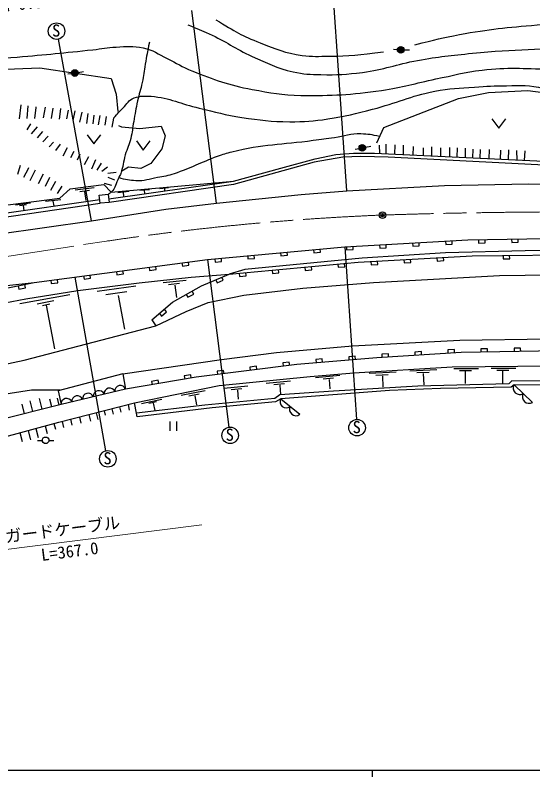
# Model space of a CAD drawing. Units: millimetres at full size, sheet at 1:1000; details may follow other scales. Extents: x 40000 to 680000, y 20000 to 380000.
# Drawn here: x 214028 to 292270, y 204000 to 319200 of the extents above; entities that cross this region are included whole.
import ezdxf
from ezdxf.enums import TextEntityAlignment as Align

# ---------------------------------------------------------------- set-up
doc = ezdxf.new("R2010")
doc.units = ezdxf.units.MM
doc.header["$LTSCALE"] = 1000
doc.header["$PDMODE"] = 32
doc.header["$PDSIZE"] = 500
doc.linetypes.add('CHAIN', pattern=[18.5, 12, -1.5, 3.5, -1.5])
for name, color, linetype, lineweight in [('M-BGD', 7, 'Continuous', 25), ('M-BMK', 2, 'CHAIN', 13), ('M-BMK-SRVR', 3, 'Continuous', 25), ('M-STR-HTXT', 7, 'Continuous', 13), ('M-TTL-BAND', 7, 'Continuous', 25)]:
    doc.layers.add(name, color=color, linetype=linetype, lineweight=lineweight)
doc.styles.add('ＭＳ ゴシック', font='')
doc.styles.get('ＭＳ ゴシック').set_extended_font_data('MS Gothic')

msp = doc.modelspace()

# ---------------------------------------------------------------- hatches: boundary and pattern name
at = {"layer": 'M-BGD'}
for points in [[(272802, 313990, 0.94231), (271805, 314026, 0.02389), (271802, 313979, 0.41421), (272302, 313479, 0.41421)], [(223543, 310561, 0.94231), (222557, 310409, 0.02389), (222563, 310362, 0.41421), (223148, 309965, 0.41421)], [(266986, 299251, 0.94231), (266005, 299065, 0.02389), (266014, 299018, 1)]]:
    msp.add_hatch(color=256, dxfattribs=at).paths.add_polyline_path(points)

# ---------------------------------------------------------------- linework, layer by layer
for p, q in [((264151, 292624), (262206, 321096)), ((244451, 290772), (240724, 319904)), ((225570, 288119), (220573, 315579)), ((271207, 314048), (271805, 314026)), ((272802, 313990), (273634, 313960)), ((210939, 310983), (217732, 311220)), ((217732, 311220), (228514, 309640)), ((221965, 310318), (222557, 310409)), ((223543, 310561), (224366, 310687)), ((228514, 309640), (229264, 307270)), ((285558, 307504), (291508, 307807)), ((291508, 307807), (296072, 307228)), ((229264, 307270), (229550, 304637)), ((269760, 302212), (281055, 306596)), ((281055, 306596), (285558, 307504)), ((214879, 305646), (214614, 303516)), ((215948, 305474), (215760, 303563)), ((217165, 305334), (217165, 305248)), ((218530, 305302), (218257, 303703)), ((217165, 305248), (216938, 303563)), ((219708, 305139), (219466, 303586)), ((220863, 305022), (220660, 303500)), ((220894, 305107), (220863, 305022)), ((222033, 304858), (221799, 303524)), ((223024, 304749), (222719, 303251)), ((224100, 304554), (223726, 303001)), ((225013, 304327), (224795, 302822)), ((225934, 304078), (225754, 302775)), ((226799, 304015), (226558, 302642)), ((227790, 303875), (227564, 302564)), ((228882, 303649), (228617, 302268)), ((286103, 303512), (287153, 302112)), ((287153, 302112), (288203, 303512)), ((216345, 302747), (215772, 301881)), ((217328, 302337), (216415, 301261)), ((229659, 302531), (230081, 302303)), ((230081, 302303), (232872, 302075)), ((232872, 302075), (236066, 302426)), ((236066, 302426), (236716, 300951)), ((268694, 299921), (269760, 302212)), ((218171, 301635), (217328, 300676)), ((219025, 300898), (218206, 300044)), ((224878, 301130), (225928, 299730)), ((225928, 299730), (226978, 301130)), ((236716, 300951), (236207, 298985)), ((219832, 300020), (219142, 299271)), ((220815, 299693), (220125, 298721)), ((232343, 300182), (233393, 298782)), ((233393, 298782), (234443, 300182)), ((269060, 299547), (269084, 298278)), ((270082, 299711), (270050, 298233)), ((271401, 299578), (271362, 298171)), ((272664, 299555), (272697, 298108)), ((221857, 299131), (221201, 297891)), ((222910, 298604), (222372, 297610)), ((236207, 298985), (234504, 296791)), ((265417, 298953), (266005, 299065)), ((266986, 299251), (267804, 299406)), ((274201, 299320), (274140, 298040)), ((275720, 299138), (275690, 297966)), ((276960, 299315), (276939, 297907)), ((278318, 299163), (278341, 297841)), ((279664, 299210), (279664, 297779)), ((280846, 299128), (280799, 297725)), ((282028, 299081), (282064, 297666)), ((283198, 298941), (283140, 297615)), ((284298, 298906), (284276, 297561)), ((285690, 298882), (285632, 297497)), ((287375, 298765), (287366, 297415)), ((288592, 298859), (288570, 297358)), ((289821, 298742), (289844, 297298)), ((291050, 298672), (290981, 297245)), ((223799, 298207), (223366, 297282)), ((225110, 297797), (224455, 296592)), ((226163, 297329), (225578, 295901)), ((254179, 296066), (259375, 297453)), ((263557, 297713), (259204, 296964)), ((259375, 297453), (262499, 298120)), ((262499, 298120), (265167, 298331)), ((266272, 297842), (263557, 297713)), ((265167, 298331), (268345, 298313)), ((270412, 297722), (266272, 297842)), ((268345, 298313), (316695, 296031)), ((296128, 296436), (270412, 297722)), ((214783, 296448), (214362, 295122)), ((216016, 296097), (215961, 295980)), ((227029, 296814), (226374, 295772)), ((227977, 296229), (227123, 295550)), ((231134, 296212), (230168, 295632)), ((232994, 296019), (231134, 296212)), ((234504, 296791), (232994, 296019)), ((247030, 294110), (254179, 296066)), ((259204, 296964), (247042, 293604)), ((215961, 295980), (215290, 294630)), ((217022, 295746), (216250, 294162)), ((218241, 295138), (217516, 293710)), ((229264, 295386), (228024, 295258)), ((219224, 294635), (218557, 293289)), ((220125, 294062), (219341, 292681)), ((229089, 294240), (228082, 294672)), ((228167, 291430), (247030, 294110)), ((228515, 292427), (247030, 294110)), ((221050, 293348), (220371, 292224)), ((220790, 291528), (222353, 292949)), ((222353, 292949), (227404, 293609)), ((225973, 293103), (223094, 292737)), ((223812, 292550), (225247, 292729)), ((227404, 293609), (228515, 292427)), ((228621, 293444), (227521, 293760)), ((247042, 293604), (228225, 290886)), ((232886, 292731), (234316, 292861)), ((233503, 292741), (233570, 292242)), ((235886, 292999), (237192, 293142)), ((236572, 293035), (236609, 292670)), ((257255, 292062), (264151, 292624)), ((264151, 292624), (278917, 293445)), ((278917, 293445), (291626, 293702)), ((291626, 293702), (307750, 293394)), ((196959, 288486), (220790, 291528)), ((224522, 292511), (224701, 291161)), ((226731, 291958), (228093, 292127)), ((226890, 290758), (226731, 291958)), ((228093, 292127), (228225, 290886)), ((229523, 292398), (231198, 292569)), ((230356, 292407), (230419, 291818)), ((244451, 290772), (257255, 292062)), ((226820, 291287), (194440, 286588)), ((195080, 286191), (226890, 290758)), ((214059, 290507), (216343, 290797)), ((214651, 290413), (215747, 290575)), ((215218, 290423), (215324, 289681)), ((218594, 291050), (220942, 291320)), ((219725, 291086), (219844, 290384)), ((228225, 290886), (226890, 290758)), ((236804, 289839), (244451, 290772)), ((225570, 288119), (236804, 289839)), ((208953, 285760), (225570, 288119)), ((274092, 284746), (274119, 284247)), ((275118, 284302), (275090, 284801)), ((279084, 285021), (279111, 284522)), ((279111, 284522), (280110, 284577)), ((280110, 284577), (280082, 285076)), ((284079, 285238), (284089, 284738)), ((284089, 284738), (285088, 284758)), ((285088, 284758), (285078, 285258)), ((289078, 285338), (289088, 284838)), ((289088, 284838), (290087, 284858)), ((290087, 284858), (290077, 285358)), ((259127, 283746), (259173, 283248)), ((260169, 283340), (260123, 283838)), ((263846, 284182), (265622, 258051)), ((264107, 284197), (264134, 283697)), ((264134, 283697), (265133, 283752)), ((265133, 283752), (265105, 284252)), ((269099, 284471), (269127, 283972)), ((269127, 283972), (270125, 284027)), ((270125, 284027), (270098, 284526)), ((274119, 284247), (275118, 284302)), ((291115, 283583), (279064, 283242)), ((299119, 283671), (291115, 283583)), ((243085, 282263), (246333, 256886)), ((244191, 282366), (244237, 281868)), ((245233, 281960), (245187, 282458)), ((266482, 282444), (248756, 280754)), ((249170, 282826), (249216, 282328)), ((249216, 282328), (250211, 282420)), ((250211, 282420), (250165, 282918)), ((254148, 283286), (254194, 282788)), ((254194, 282788), (255190, 282880)), ((255190, 282880), (255144, 283378)), ((259173, 283248), (260169, 283340)), ((279064, 283242), (266482, 282444)), ((273816, 281796), (273789, 282296)), ((277782, 282519), (277810, 282020)), ((278809, 282076), (278781, 282575)), ((287774, 282863), (287779, 282363)), ((287779, 282363), (288779, 282373)), ((288779, 282373), (288774, 282873)), ((235331, 280724), (235265, 281220)), ((239230, 281749), (239296, 281253)), ((239296, 281253), (240287, 281386)), ((240287, 281386), (240221, 281881)), ((244237, 281868), (245233, 281960)), ((257836, 281105), (257882, 280607)), ((258878, 280700), (258831, 281198)), ((262814, 281568), (262860, 281070)), ((262860, 281070), (263856, 281163)), ((263856, 281163), (263810, 281660)), ((267798, 281961), (267826, 281462)), ((267826, 281462), (268824, 281517)), ((268824, 281517), (268796, 282017)), ((272790, 282240), (272818, 281741)), ((272818, 281741), (273816, 281796)), ((277810, 282020), (278809, 282076)), ((229318, 280426), (229384, 279930)), ((229384, 279930), (230375, 280062)), ((230375, 280062), (230309, 280558)), ((234274, 281087), (234340, 280592)), ((234340, 280592), (235331, 280724)), ((240628, 279564), (246385, 280041)), ((248756, 280754), (246385, 280041)), ((247879, 280180), (247925, 279682)), ((248921, 279774), (248874, 280272)), ((252857, 280642), (252903, 280145)), ((252903, 280145), (253899, 280237)), ((253899, 280237), (253853, 280735)), ((257882, 280607), (258878, 280700)), ((287234, 279814), (300939, 280051)), ((219406, 279103), (219472, 278607)), ((220463, 278739), (220397, 279235)), ((223046, 279589), (227688, 253296)), ((224362, 279764), (224428, 279269)), ((224428, 279269), (225419, 279401)), ((225419, 279401), (225353, 279896)), ((232781, 278721), (240628, 279564)), ((236388, 278768), (239863, 279130)), ((244361, 279188), (244555, 278728)), ((244555, 278728), (245476, 279116)), ((245476, 279116), (245282, 279577)), ((247925, 279682), (248921, 279774)), ((268168, 278778), (287234, 279814)), ((212743, 278325), (216909, 278769)), ((214477, 278276), (214577, 277786)), ((214577, 277786), (215557, 277985)), ((215557, 277985), (215457, 278475)), ((219472, 278607), (220463, 278739)), ((223493, 277575), (232781, 278721)), ((232269, 278218), (226406, 277428)), ((237195, 278487), (238869, 278686)), ((238167, 278370), (238389, 276497)), ((248613, 276864), (257504, 277935)), ((257504, 277935), (268168, 278778)), ((222298, 276927), (214742, 275558)), ((215626, 276311), (223493, 277575)), ((227740, 276954), (230882, 277410)), ((229601, 276813), (230531, 271688)), ((239894, 276962), (240143, 276528)), ((240143, 276528), (241010, 277025)), ((241010, 277025), (240762, 277459)), ((243201, 275729), (248613, 276864)), ((208818, 275041), (215626, 276311)), ((217348, 275558), (219882, 276026)), ((218157, 275274), (219262, 275519)), ((218723, 275359), (219980, 268737)), ((239878, 274372), (243201, 275729)), ((235304, 272199), (239878, 274372)), ((236161, 273698), (236921, 274348)), ((236921, 274348), (236596, 274728)), ((234695, 273104), (235304, 272199)), ((235836, 274078), (236161, 273698)), ((215394, 266998), (235304, 272199)), ((265000, 269170), (281239, 270068)), ((281239, 270068), (294825, 270266)), ((253504, 268186), (265000, 269170)), ((280415, 268628), (279417, 268565)), ((279417, 268565), (279448, 268066)), ((280446, 268129), (280415, 268628)), ((285435, 268760), (284435, 268743)), ((284435, 268743), (284444, 268243)), ((285444, 268260), (285435, 268760)), ((290434, 268847), (289434, 268829)), ((289434, 268829), (289443, 268329)), ((290443, 268347), (290434, 268847)), ((245210, 267106), (253504, 268186)), ((265439, 267618), (264442, 267534)), ((264442, 267534), (264484, 267036)), ((265481, 267120), (265439, 267618)), ((270435, 268001), (269436, 267939)), ((269436, 267939), (269468, 267440)), ((270466, 267502), (270435, 268001)), ((275425, 268315), (274427, 268252)), ((274427, 268252), (274458, 267753)), ((275456, 267816), (275425, 268315)), ((183382, 260525), (215394, 266998)), ((230296, 264929), (245210, 267106)), ((255458, 266731), (254466, 266606)), ((254466, 266606), (254529, 266110)), ((255521, 266235), (255458, 266731)), ((260456, 267198), (259460, 267114)), ((259460, 267114), (259502, 266616)), ((260498, 266700), (260456, 267198)), ((280095, 266006), (295116, 266168)), ((245537, 265476), (244545, 265350)), ((244545, 265350), (244608, 264854)), ((245600, 264980), (245537, 265476)), ((250498, 266104), (249506, 265978)), ((249506, 265978), (249568, 265482)), ((250560, 265607), (250498, 266104)), ((258599, 264531), (265234, 265128)), ((265234, 265128), (280095, 266006)), ((267522, 265040), (271602, 265243)), ((273705, 265406), (277785, 265608)), ((274735, 265133), (276592, 265218)), ((275726, 265016), (275796, 263307)), ((280332, 265744), (284061, 265752)), ((281175, 265456), (283008, 265448)), ((282041, 265300), (282033, 263466)), ((285995, 265805), (289724, 265813)), ((286837, 265517), (288670, 265509)), ((287703, 265361), (287695, 263527)), ((230296, 264929), (220498, 262386)), ((230296, 264929), (230717, 262635)), ((235631, 263976), (234645, 263809)), ((235715, 263483), (235631, 263976)), ((240561, 264813), (239575, 264646)), ((239575, 264646), (239658, 264153)), ((240644, 264320), (240561, 264813)), ((244851, 263167), (258599, 264531)), ((251971, 263518), (255627, 263897)), ((259425, 264377), (263082, 264756)), ((260570, 264189), (262168, 264342)), ((261495, 264101), (261604, 262703)), ((268552, 264767), (270408, 264853)), ((269542, 264650), (269613, 262942)), ((289129, 263879), (288638, 263423)), ((295065, 263847), (289129, 263879)), ((232041, 260546), (244851, 263167)), ((234645, 263809), (234729, 263316)), ((245549, 262776), (249206, 263155)), ((246695, 262588), (248293, 262741)), ((253116, 263330), (254714, 263483)), ((254041, 263242), (254150, 261844)), ((274905, 263080), (262157, 262339)), ((278306, 262713), (270606, 262409)), ((288638, 263423), (274905, 263080)), ((289008, 262946), (278306, 262713)), ((289445, 263305), (289008, 262946)), ((295155, 263221), (289445, 263305)), ((289445, 263305), (292217, 260641)), ((216475, 262476), (211595, 261703)), ((220843, 262475), (216475, 262476)), ((220498, 262386), (220950, 260295)), ((230717, 262635), (220950, 260295)), ((239116, 261720), (242720, 262446)), ((240274, 261642), (241850, 261947)), ((241203, 261642), (241444, 260261)), ((247619, 262499), (247729, 261102)), ((254030, 261759), (253275, 261198)), ((262157, 262339), (254030, 261759)), ((270606, 262409), (254169, 261182)), ((215419, 258927), (215060, 260381)), ((216698, 259243), (216298, 260859)), ((218086, 259587), (217681, 261223)), ((219566, 259953), (219273, 261140)), ((220659, 260223), (220396, 261286)), ((220604, 257628), (232041, 260546)), ((232369, 259009), (232041, 260546)), ((233111, 260472), (236189, 261139)), ((234209, 260516), (235405, 260756)), ((234895, 260527), (235134, 259429)), ((253275, 261198), (242704, 260215)), ((253396, 260698), (243821, 259804)), ((254169, 261182), (253396, 260698)), ((254169, 261182), (257031, 258830)), ((220950, 260295), (205710, 256526)), ((227454, 259376), (227624, 258710)), ((228641, 259679), (228852, 258851)), ((229784, 259970), (229993, 259149)), ((231101, 260306), (231266, 259454)), ((242704, 260215), (232369, 259009)), ((243821, 259804), (232462, 258452)), ((222367, 258078), (222599, 257166)), ((223719, 258423), (223955, 257499)), ((225179, 258795), (225429, 257815)), ((226264, 259072), (226530, 258030)), ((232462, 258452), (232369, 259009)), ((209111, 254547), (220604, 257628)), ((218538, 257074), (218835, 255912)), ((219877, 257433), (220098, 256563)), ((221104, 257755), (221340, 256832)), ((237397, 257722), (237397, 256322)), ((238447, 256322), (238447, 257722)), ((214732, 256054), (215087, 254729)), ((215965, 256384), (216306, 255111)), ((215965, 256384), (216347, 254957)), ((217159, 256704), (217508, 255334)), ((217385, 254872), (218126, 254875)), ((219125, 254878), (219882, 254880))]:
    msp.add_line(p, q, dxfattribs=at)
for points in [[(198450, 274385), (208432, 277050), (216909, 278769), (243085, 282263), (263846, 284182), (282441, 285206), (294369, 285443), (342895, 283864), (474209, 277318), (565226, 271515)], [(246385, 280041), (265896, 281854), (283085, 282815), (301404, 283000), (342857, 281416), (417903, 277589), (515019, 272439), (565133, 269572)], [(234695, 273104), (237824, 275777), (242177, 278269), (246385, 280041)], [(400799, 260339), (395832, 263551), (391847, 264464), (382410, 265063), (307279, 268297), (298985, 268494), (281443, 268191), (268715, 267393), (256585, 266370), (241392, 264447), (230717, 262635)]]:
    msp.add_lwpolyline(points, dxfattribs=at)
for centre, radius in [((220275, 316793), 1250), ((272302, 313979), 500), ((223055, 310456), 500), ((266501, 299129), 500), ((265711, 256804), 1250), ((246516, 255649), 1250), ((218626, 254896), 500), ((228032, 252095), 1250)]:
    msp.add_circle(centre, radius, dxfattribs=at)
for centre, radius, start, end in [((228297, 261961), 842, 19.75017, 187.19975), ((229925, 262351), 842, 19.75017, 187.19975), ((290305, 262813), 991, 150.21484, 302.08179), ((223413, 260790), 842, 19.75017, 187.19975), ((225041, 261180), 842, 19.75017, 187.19975), ((226669, 261571), 842, 19.75017, 187.19975), ((291691, 261481), 991, 150.21484, 302.08179), ((221785, 260400), 842, 19.75017, 187.19975), ((255009, 260746), 947, 152.58565, 308.58475), ((256440, 259570), 947, 152.58565, 308.58475)]:
    msp.add_arc(centre, radius, start, end, dxfattribs=at)
for points, knots in [([(274451, 314723), (277620, 315551), (278550, 315743), (281205, 316263), (285737, 317150), (288336, 317326), (292935, 317744), (295535, 317980), (297016, 317803), (299607, 318119), (301058, 318296), (301875, 318441), (303276, 318856), (305039, 319379), (305680, 319762), (307576, 320770)], [0, 0, 0, 0, 1, 1, 1, 2, 2, 2, 3, 3, 3, 4, 4, 4, 5, 5, 5, 5]), ([(244356, 318514), (247333, 316722), (248306, 316100), (251051, 315019), (253455, 314072), (254831, 313490), (257389, 313123), (258971, 312896), (259880, 313004), (261477, 313005), (264704, 313006), (265842, 313215), (269712, 313656)], [0, 0, 0, 0, 1, 1, 1, 2, 2, 2, 3, 3, 3, 4, 4, 4, 4]), ([(240132, 317737), (241665, 317147), (242091, 316952), (243327, 316403), (245952, 315234), (247214, 314150), (249839, 312980), (252199, 311928), (253504, 311202), (256025, 310637), (257643, 310274), (258592, 310249), (260250, 310216), (262698, 310167), (264081, 310251), (266511, 310557), (269824, 310975), (271583, 311758), (274866, 312365), (278076, 312959), (279909, 313081), (283151, 313454), (289690, 314204), (293467, 313710), (299937, 314915), (301846, 315270), (302859, 315719), (304755, 316139), (306794, 316591), (307960, 316830), (310047, 316890), (311040, 316918), (311694, 317071), (312575, 316613), (313701, 316029), (313843, 315092), (314708, 314165), (316441, 312306), (317416, 311261), (319289, 309544), (320482, 308450), (320893, 308083), (322409, 306819)], [0, 0, 0, 0, 1, 1, 1, 2, 2, 2, 3, 3, 3, 4, 4, 4, 5, 5, 5, 6, 6, 6, 7, 7, 7, 8, 8, 8, 9, 9, 9, 10, 10, 10, 11, 11, 11, 12, 12, 12, 13, 13, 13, 14, 14, 14, 14]), ([(195400, 312720), (201182, 312499), (202791, 312373), (207525, 312523), (210181, 312607), (211670, 312658), (214318, 312878), (218797, 313251), (221302, 313511), (225772, 313984), (227146, 314130), (227908, 314297), (229287, 314379), (230889, 314475), (231824, 314594), (233394, 314261), (234898, 313941), (235605, 313328), (236992, 312665), (238470, 311960), (239218, 311389), (240740, 310785), (244198, 309414), (246182, 308649), (249841, 307979), (252693, 307456), (254310, 307111), (257210, 307073), (261985, 307009), (264685, 307151), (269414, 307823), (272661, 308284), (274414, 308912), (277629, 309561), (280354, 310111), (281859, 310569), (284619, 310904), (288540, 311379), (290780, 311112), (294730, 311062), (296952, 311033), (298204, 311067), (300417, 310864), (301161, 310796), (301559, 310600), (302304, 310557), (305207, 310389), (306849, 310640), (309747, 310399), (310627, 310326), (311127, 310197), (311941, 309855), (313640, 309140), (314250, 308141), (315732, 307046), (317362, 305843), (318179, 305025), (319910, 303974), (321701, 302888), (322818, 302484), (324667, 301499), (325572, 301017), (325860, 300865), (326980, 300257)], [0, 0, 0, 0, 1, 1, 1, 2, 2, 2, 3, 3, 3, 4, 4, 4, 5, 5, 5, 6, 6, 6, 7, 7, 7, 8, 8, 8, 9, 9, 9, 10, 10, 10, 11, 11, 11, 12, 12, 12, 13, 13, 13, 14, 14, 14, 15, 15, 15, 16, 16, 16, 17, 17, 17, 18, 18, 18, 19, 19, 19, 20, 20, 20, 21, 21, 21, 21]), ([(234304, 315136), (233985, 313522), (233899, 313102), (233672, 311792), (233485, 310714), (233446, 310099), (233224, 309027), (232997, 307926), (232752, 307336), (232513, 306236), (232249, 305020), (232156, 304328), (231934, 303103), (231756, 302116), (231728, 301549), (231487, 300575), (231239, 299578), (230941, 299065), (230670, 298074), (230371, 296982), (230343, 296331), (229986, 295257), (229899, 294997), (229794, 294875), (229670, 294631), (229229, 293765), (229268, 293042), (228515, 292427), (228359, 292299), (228290, 292228), (228093, 292127)], [0, 0, 0, 0, 1, 1, 1, 2, 2, 2, 3, 3, 3, 4, 4, 4, 5, 5, 5, 6, 6, 6, 7, 7, 7, 8, 8, 8, 9, 9, 9, 10, 10, 10, 10]), ([(228882, 303649), (229564, 304394), (229754, 304600), (230343, 305179), (230967, 305791), (231169, 306399), (231993, 306688), (232949, 307024), (233564, 307009), (234574, 306934), (237494, 306718), (238999, 305794), (241854, 305144), (244358, 304573), (245738, 304120), (248278, 303748), (251088, 303337), (252679, 303094), (255519, 303090), (257777, 303087), (259050, 303192), (261285, 303511), (263963, 303893), (265431, 304316), (268052, 304986), (271758, 305933), (273710, 306956), (277462, 307701), (279775, 308160), (281113, 308164), (283465, 308333), (285354, 308468), (286416, 308550), (288310, 308543), (290497, 308536), (291801, 308742), (293892, 308099), (294993, 307760), (295460, 307597), (296623, 306986)], [0, 0, 0, 0, 1, 1, 1, 2, 2, 2, 3, 3, 3, 4, 4, 4, 5, 5, 5, 6, 6, 6, 7, 7, 7, 8, 8, 8, 9, 9, 9, 10, 10, 10, 11, 11, 11, 12, 12, 12, 13, 13, 13, 13]), ([(269127, 300853), (267879, 301137), (267415, 301200), (266301, 301238), (264712, 301292), (263847, 300879), (262273, 300659), (261030, 300485), (260330, 300409), (259087, 300237), (254282, 299572), (251492, 299696), (246791, 298500), (245908, 298275), (245405, 298163), (244553, 297841), (241992, 296876), (240649, 296097), (238060, 295211), (237102, 294883), (236526, 294829), (235533, 294631), (234269, 294380), (233555, 294096), (232268, 294157), (231237, 294206), (230794, 294305), (229670, 294631)], [0, 0, 0, 0, 1, 1, 1, 2, 2, 2, 3, 3, 3, 4, 4, 4, 5, 5, 5, 6, 6, 6, 7, 7, 7, 8, 8, 8, 9, 9, 9, 9])]:
    msp.add_open_spline(points, degree=3, knots=knots, dxfattribs=at)
at = {"layer": 'M-BMK'}
msp.add_line((192721, 279676), (227829, 285024), dxfattribs=at)
for centre, radius, start, end in [((299286, -629680), 919134, 85.60646, 91.8549), ((285440, -101238), 390535, 92.33415, 98.48318)]:
    msp.add_arc(centre, radius, start, end, dxfattribs=at)
at = {"layer": 'M-BMK-SRVR'}
msp.add_circle((269535, 288973), 500, dxfattribs=at)
msp.add_point((269535, 288973), dxfattribs=at)
at = {"layer": 'M-STR-HTXT'}
msp.add_line((205408, 237480), (242259, 242124), dxfattribs=at)
at = {"layer": 'M-TTL-BAND'}
for p, q in [((40000, 205000), (579000, 205000)), ((268000, 205000), (268000, 204000))]:
    msp.add_line(p, q, dxfattribs=at)

# ---------------------------------------------------------------- texts
at = {"layer": 'M-BGD', "style": 'ＭＳ ゴシック'}
for p in [(219596, 315419), (265032, 255431), (245837, 254276), (227354, 250721)]:
    msp.add_text('S', height=1833, dxfattribs=at).set_placement(p, align=Align.BOTTOM_LEFT)
at = {"layer": 'M-STR-HTXT', "style": 'ＭＳ ゴシック'}
for s, rotation, p in [('L=13.0 W=0.6 H=0.8', 5.723, (195960, 317548)), ('ガードケーブル', 7.182, (212685, 238873)), ('L=367.0', 7.182, (218114, 236097))]:
    msp.add_text(s, height=1833, rotation=rotation, dxfattribs=at).set_placement(p, align=Align.BOTTOM_LEFT)

doc.saveas('drawing.dxf')
